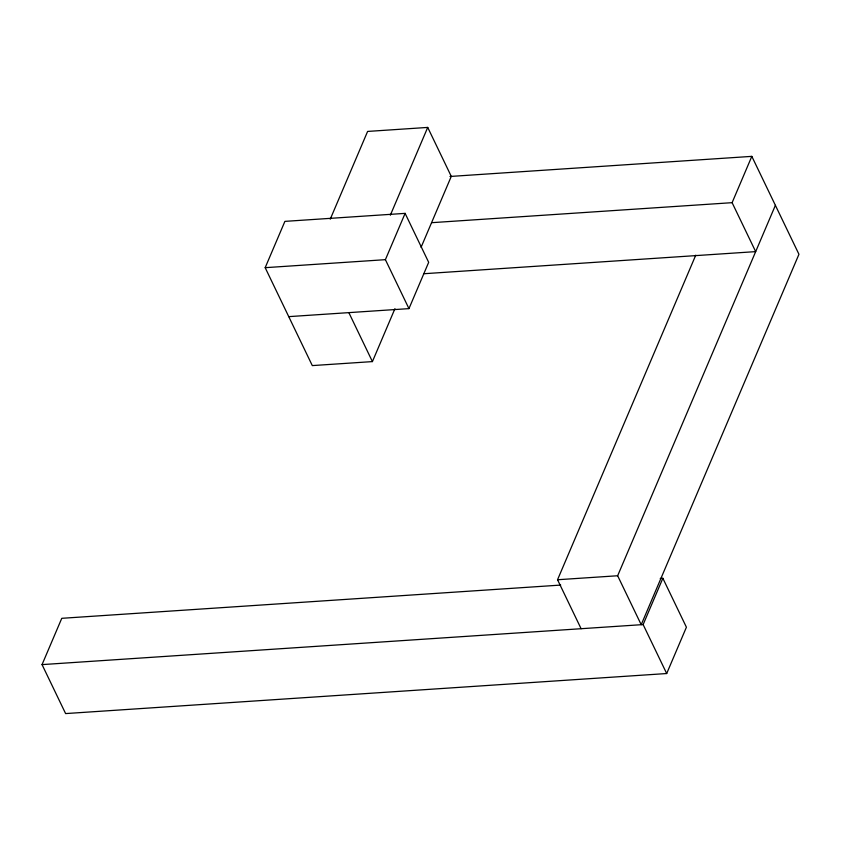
<?xml version="1.0" encoding="UTF-8"?>
<svg xmlns="http://www.w3.org/2000/svg" width="841" height="841" viewBox="0 0 841 841"><rect width="100%" height="100%" fill="white"/><g stroke="black" fill="none" stroke-linecap="round" stroke-linejoin="round"><path stroke-width="1.26" d="M660.238 578.45L662.855 578.272L686.414 627.228L666.692 673.536L65.609 713.578L42.05 664.611L61.771 618.314L560.705 585.073M394.944 308.679L372.416 361.598L312.305 365.593L265.178 267.68L284.899 221.372L405.11 213.372L428.679 262.329L408.957 308.626L288.736 316.637M330.229 219.228L367.612 131.427L427.722 127.422L451.281 176.389L421.068 247.338M390.329 215.222L427.722 127.422M408.957 308.626L385.399 259.669L405.11 213.372M581.099 628.711L557.541 579.743L695.759 255.18M423.769 273.735L755.67 251.627L732.112 202.67L751.822 156.363L449.977 176.473M751.822 156.363L798.95 254.287L641.21 624.705L617.651 575.749L775.391 205.33M666.692 673.536L643.134 624.579L662.855 578.272M431.57 222.686L732.112 202.67M265.178 267.68L385.399 259.669M557.541 579.743L617.651 575.749M42.05 664.611L643.134 624.579M348.847 312.631L372.416 361.598"/></g></svg>
